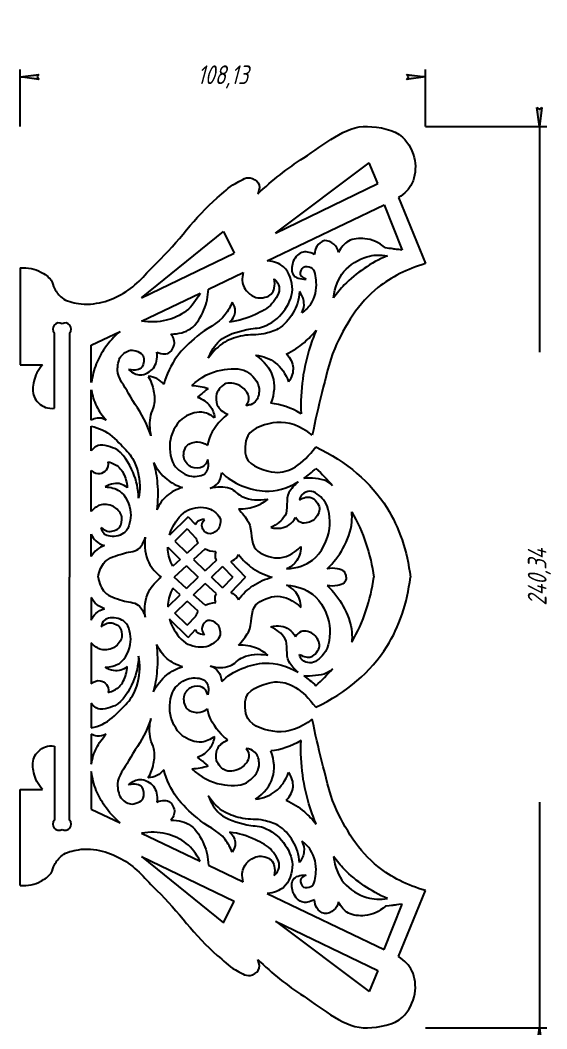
# Model space of a CAD drawing. Header units: millimetres. Extents: x -82 to 244, y -138 to 186.
# Drawn here: x 103.3 to 243.8, y -137.8 to 131.1 of the extents above; entities that cross this region are included whole.
import ezdxf

# ---------------------------------------------------------------- set-up
doc = ezdxf.new("R2010")
doc.units = ezdxf.units.MM
doc.linetypes.add('K5LT32768', pattern=[0])
doc.linetypes.add('K5LT_THIN', pattern=[0])
doc.styles.add('KDIMTEXTSTYLE', font='GOST_AU.SHX', dxfattribs={"width": 0.96, "oblique": 15, "height": 5})
doc.dimstyles.new('KDIMSTYLE (1.00)', dxfattribs={"dimtxt": 5, "dimasz": 1, "dimexe": 2, "dimexo": 0, "dimgap": 1, "dimtad": 1, "dimtxsty": 'KDIMTEXTSTYLE', "dimsah": 1, "dimcen": 0, "dimdle": 1, "dimadec": 0, "dimazin": 0, "dimtfac": 0.667, "dimtmove": 0, "dimatfit": 3, "dimfxl": 1, "dimtvp": 1, "dimtolj": 1, "dimtzin": 0, "dimarcsym": 0})

# ---------------------------------------------------------------- blocks, each defined once
blk = doc.blocks.new('KDIMARROW_01')
blk.add_hatch(color=0).paths.add_polyline_path([(0, 0), (-5, 0.66), (-4.5, 0), (-5, -0.66)])
at = {"color": 0, "linetype": 'K5LT_THIN'}
for p, q in [((-4.5, 0), (-5, 0.66)), ((-5, 0.66), (0, 0)), ((0, 0), (-5, -0.66)), ((-5, -0.66), (-4.5, 0)), ((0, 0), (-1, 0))]:
    blk.add_line(p, q, dxfattribs=at)

msp = doc.modelspace()

# ---------------------------------------------------------------- linework, layer by layer
at = {"color": 30, "linetype": 'K5LT32768', "true_color": 0xff8000}
for p, q in [((171.384, 74.341), (196.38, 93.073)), ((198.715, 87.545), (196.38, 93.073)), ((171.384, 74.341), (198.715, 87.545)), ((204.252, 83.807), (211.396, 66.201)), ((169.213, 66.951), (200.441, 81.896)), ((200.441, 81.896), (205.245, 69.817)), ((135.686, 57.093), (157.573, 74.787)), ((157.573, 74.787), (160.342, 69.006)), ((135.686, 57.093), (160.342, 69.006)), ((103.271, 65.098), (103.271, 39.215)), ((153.493, 59.428), (162.786, 63.876)), ((135.674, 50.901), (151.28, 58.369)), ((112.449, 27.659), (112.449, 47.69)), ((116.449, 47.69), (116.449, -17.373)), ((122.262, 44.482), (129.918, 48.146)), ((122.262, 34.476), (122.262, 44.482)), ((103.271, 39.215), (109.271, 39.215)), ((122.262, 24.456), (122.262, 32.528)), ((122.262, 16.271), (122.262, 22.854)), ((122.262, 0.103), (122.262, 11.034)), ((148.085, -1.273), (143.113, -6.204)), ((148.085, -1.273), (150.085, -3.379)), ((147.846, -4.532), (144.58, -7.765)), ((147.846, -4.532), (150.16, -6.974)), ((122.262, -11.897), (122.262, -5.939)), ((144.58, -7.765), (147.824, -10.962)), ((142.641, -9.415), (145.96, -12.646)), ((150.798, -8.275), (147.824, -10.962)), ((152.607, -9.853), (149.545, -12.658)), ((145.96, -12.646), (143.982, -14.433)), ((149.545, -12.658), (152.63, -15.698)), ((155.676, -12.887), (152.63, -15.698)), ((159.481, -13.275), (163.371, -17.373)), ((147.704, -14.344), (144.397, -17.373)), ((147.704, -14.344), (150.816, -17.373)), ((157.291, -14.501), (154.329, -17.373)), ((157.291, -14.501), (160.012, -17.373)), ((116.449, -82.173), (116.449, -17.373)), ((147.704, -20.402), (144.397, -17.373)), ((147.704, -20.402), (150.816, -17.373)), ((157.291, -20.244), (154.329, -17.373)), ((157.291, -20.244), (160.012, -17.373)), ((159.481, -21.47), (163.371, -17.373)), ((145.96, -22.099), (143.982, -20.312)), ((149.545, -22.088), (152.63, -19.047)), ((155.676, -21.858), (152.63, -19.047)), ((122.262, -22.849), (122.262, -28.807)), ((142.641, -25.331), (145.96, -22.099)), ((144.58, -26.98), (147.824, -23.783)), ((150.798, -26.47), (147.824, -23.783)), ((152.607, -24.893), (149.545, -22.088)), ((148.085, -33.472), (143.113, -28.541)), ((147.846, -30.214), (144.58, -26.98)), ((147.846, -30.214), (150.16, -27.771)), ((148.085, -33.472), (150.085, -31.367)), ((122.262, -34.849), (122.262, -45.78)), ((122.262, -51.016), (122.262, -57.599)), ((122.262, -59.202), (122.262, -67.273)), ((112.449, -62.404), (112.449, -82.173)), ((122.262, -69.221), (122.262, -79.227)), ((103.271, -99.581), (103.271, -73.96)), ((103.271, -73.96), (109.271, -73.96)), ((122.262, -79.227), (129.918, -82.891)), ((135.674, -85.646), (151.28, -93.115)), ((135.686, -91.839), (160.342, -103.751)), ((135.686, -91.839), (157.573, -109.532)), ((153.493, -94.174), (162.786, -98.621)), ((169.213, -101.697), (200.441, -116.642)), ((204.252, -118.552), (211.396, -100.947)), ((157.573, -109.532), (160.342, -103.751)), ((200.441, -116.642), (205.245, -104.562)), ((171.384, -109.086), (196.38, -127.818)), ((171.384, -109.086), (198.715, -122.291)), ((198.715, -122.291), (196.38, -127.818))]:
    msp.add_line(p, q, dxfattribs=at)
for centre, start, end in [((113.571, 48.812), 56.4451, 225), ((115.326, 48.812), 315, 123.5549), ((113.571, -83.295), 135, 303.5549), ((115.326, -83.295), 236.4451, 45)]:
    msp.add_arc(centre, 1.587, start, end, dxfattribs=at)
for points, knots in [([(166.707, 84.839), (170.529, 88.425), (174.603, 91.609), (178.929, 94.391), (184.222, 97.795), (190.022, 103.06), (195.943, 102.799), (199.008, 102.664), (203.147, 102.02), (205.34, 99.93), (206.91, 98.434), (208.255, 95.908), (208.604, 93.699), (208.911, 91.757), (208.704, 89.312), (207.813, 87.566), (207.066, 86.104), (205.879, 84.851), (204.252, 83.807)], [0, 0, 0, 0, 1, 1, 1, 2, 2, 2, 3, 3, 3, 4, 4, 4, 5, 5, 5, 6, 6, 6, 6]), ([(103.271, 65.098), (105.368, 65.215), (107.179, 64.845), (108.785, 63.977), (109.785, 63.437), (110.875, 62.717), (111.515, 61.781), (111.953, 61.141), (112.056, 60.26), (112.449, 59.572), (112.971, 58.659), (113.645, 57.726), (114.449, 57.093), (115.612, 56.178), (117.313, 55.822), (118.798, 55.564), (120.86, 55.205), (123.142, 55.455), (125.187, 55.942), (127.168, 56.413), (129.115, 57.363), (130.889, 58.369), (134.313, 60.312), (136.873, 63.647), (139.746, 66.407), (145.438, 71.873), (149.877, 78.65), (155.888, 83.751), (157.449, 85.075), (158.907, 86.637), (160.697, 87.586), (161.925, 88.238), (163.4, 89.343), (164.647, 89.075), (165.397, 88.913), (166.45, 88.387), (166.822, 87.758), (167.25, 87.036), (167.211, 86.063), (166.707, 84.839)], [0, 0, 0, 0, 1, 1, 1, 2, 2, 2, 3, 3, 3, 4, 4, 4, 5, 5, 5, 6, 6, 6, 7, 7, 7, 8, 8, 8, 9, 9, 9, 10, 10, 10, 11, 11, 11, 12, 12, 12, 13, 13, 13, 13]), ([(200.793, 70.399), (199.021, 71.82), (197.179, 72.691), (195.241, 72.86), (193.829, 72.984), (192.066, 72.886), (190.866, 72.195), (189.788, 71.574), (188.918, 70.575), (188.257, 69.197)], [0, 0, 0, 0, 1, 1, 1, 2, 2, 2, 3, 3, 3, 3]), ([(188.257, 69.197), (188.012, 70.126), (187.592, 70.851), (186.998, 71.372), (186.359, 71.932), (185.257, 72.463), (184.479, 72.345), (183.736, 72.233), (182.855, 71.483), (182.418, 70.8), (182.037, 70.203), (181.846, 69.478), (181.846, 68.624)], [0, 0, 0, 0, 1, 1, 1, 2, 2, 2, 3, 3, 3, 4, 4, 4, 4]), ([(181.846, 68.624), (180.515, 69.335), (179.37, 69.526), (178.411, 69.197), (177.406, 68.852), (176.352, 67.523), (176.007, 66.449), (175.699, 65.488), (175.652, 63.913), (176.179, 63.186), (176.751, 62.398), (177.877, 62.035), (179.556, 62.099)], [0, 0, 0, 0, 1, 1, 1, 2, 2, 2, 3, 3, 3, 4, 4, 4, 4]), ([(186.923, 57.083), (187.238, 59.92), (188.16, 62.259), (189.688, 64.102), (191.164, 65.883), (193.552, 67.417), (195.813, 68.052), (197.516, 68.53), (199.344, 68.622), (201.296, 68.326)], [0, 0, 0, 0, 1, 1, 1, 2, 2, 2, 3, 3, 3, 3]), ([(201.296, 68.326), (196.789, 66.373), (192.949, 63.774), (189.777, 60.529), (188.753, 59.482), (187.803, 58.322), (186.923, 57.083)], [0, 0, 0, 0, 1, 1, 1, 2, 2, 2, 2]), ([(153.487, 40.963), (154.195, 42.873), (155.196, 44.432), (156.492, 45.638), (158.322, 47.342), (161.223, 47.996), (163.743, 48.643), (165.188, 49.014), (166.811, 48.895), (168.179, 49.407), (170.221, 50.17), (172.272, 51.694), (173.57, 53.414), (174.79, 55.03), (175.886, 57.321), (175.907, 59.281), (175.929, 61.296), (175.078, 64.059), (173.57, 65.339), (172.491, 66.255), (171.038, 66.792), (169.213, 66.951)], [0, 0, 0, 0, 1, 1, 1, 2, 2, 2, 3, 3, 3, 4, 4, 4, 5, 5, 5, 6, 6, 6, 7, 7, 7, 7]), ([(179.556, 62.099), (178.742, 62.427), (178.264, 62.841), (178.122, 63.339), (177.968, 63.882), (178.389, 64.972), (178.858, 65.271), (179.318, 65.565), (180.36, 65.394), (180.883, 65.156), (181.933, 64.677), (182.057, 62.597), (182.189, 61.297), (182.386, 59.362), (181.842, 57.031), (180.758, 55.401), (180.172, 54.521), (179.409, 53.739), (178.468, 53.054)], [0, 0, 0, 0, 1, 1, 1, 2, 2, 2, 3, 3, 3, 4, 4, 4, 5, 5, 5, 6, 6, 6, 6]), ([(211.396, 66.201), (206.565, 64.788), (202.35, 62.66), (198.751, 59.817), (193.688, 55.819), (189.822, 49.589), (187.213, 43.579), (185.601, 39.866), (184.816, 35.728), (183.795, 31.757), (182.836, 28.033), (181.982, 24.282), (181.231, 20.504)], [0, 0, 0, 0, 1, 1, 1, 2, 2, 2, 3, 3, 3, 4, 4, 4, 4]), ([(171.089, 62.191), (171.775, 61.493), (172.204, 60.778), (172.377, 60.044), (172.713, 58.617), (171.451, 56.766), (170.469, 55.56), (169.4, 54.248), (167.604, 53.42), (166.033, 52.65), (163.912, 51.611), (161.622, 50.937), (159.164, 50.627)], [0, 0, 0, 0, 1, 1, 1, 2, 2, 2, 3, 3, 3, 4, 4, 4, 4]), ([(162.786, 63.876), (162.403, 62.288), (162.484, 60.947), (163.027, 59.853), (163.643, 58.615), (165.301, 57.284), (166.653, 57.087), (167.751, 56.927), (169.477, 57.307), (170.23, 58.041), (171.092, 58.88), (171.379, 60.263), (171.089, 62.191)], [0, 0, 0, 0, 1, 1, 1, 2, 2, 2, 3, 3, 3, 4, 4, 4, 4]), ([(143.509, 47.435), (145.589, 47.44), (147.338, 47.917), (148.756, 48.866), (150.356, 49.936), (151.503, 52.035), (152.294, 53.875), (153.027, 55.579), (153.427, 57.431), (153.493, 59.428)], [0, 0, 0, 0, 1, 1, 1, 2, 2, 2, 3, 3, 3, 3]), ([(151.28, 58.369), (150.346, 56.428), (149.121, 54.85), (147.604, 53.636), (146.091, 52.426), (144.09, 51.563), (142.197, 51.092), (140.131, 50.578), (137.956, 50.514), (135.674, 50.901)], [0, 0, 0, 0, 1, 1, 1, 2, 2, 2, 3, 3, 3, 3]), ([(177.815, 58.756), (177.637, 56.592), (177.049, 54.668), (176.05, 52.984), (175.101, 51.384), (173.695, 49.777), (172.091, 48.834), (170.96, 48.17), (169.576, 47.81), (168.275, 47.498), (166.47, 47.067), (164.503, 47.381), (162.694, 46.974), (161.062, 46.606), (159.34, 46.14), (157.923, 45.304), (156.183, 44.278), (154.704, 42.831), (153.487, 40.963)], [0, 0, 0, 0, 1, 1, 1, 2, 2, 2, 3, 3, 3, 4, 4, 4, 5, 5, 5, 6, 6, 6, 6]), ([(178.468, 53.054), (178.904, 54.011), (179.084, 54.941), (179.008, 55.846), (178.923, 56.847), (178.526, 57.817), (177.815, 58.756)], [0, 0, 0, 0, 1, 1, 1, 2, 2, 2, 2]), ([(159.879, 55.942), (159.356, 54.732), (158.723, 53.619), (157.979, 52.603), (156.146, 50.096), (152.811, 48.94), (150.466, 46.839), (148.558, 45.129), (146.516, 43.422), (145.059, 41.353), (143.522, 39.169), (142.369, 36.718), (141.601, 33.999)], [0, 0, 0, 0, 1, 1, 1, 2, 2, 2, 3, 3, 3, 4, 4, 4, 4]), ([(159.164, 50.627), (160.175, 51.584), (160.684, 52.577), (160.69, 53.604), (160.695, 54.364), (160.424, 55.143), (159.879, 55.942)], [0, 0, 0, 0, 1, 1, 1, 2, 2, 2, 2]), ([(174.3, 42.109), (176.06, 42.952), (177.664, 43.986), (179.11, 45.21), (180.267, 46.188), (181.323, 47.288), (182.279, 48.51)], [0, 0, 0, 0, 1, 1, 1, 2, 2, 2, 2]), ([(182.279, 48.51), (181.673, 47.055), (181.135, 45.59), (180.661, 44.149), (178.808, 38.514), (178.001, 32.532), (178.239, 26.202)], [0, 0, 0, 0, 1, 1, 1, 2, 2, 2, 2]), ([(129.918, 48.146), (128.346, 46.805), (126.993, 45.309), (125.859, 43.658), (124.969, 42.363), (124.182, 40.942), (123.593, 39.484), (122.951, 37.894), (122.507, 36.224), (122.262, 34.476)], [0, 0, 0, 0, 1, 1, 1, 2, 2, 2, 3, 3, 3, 3]), ([(139.772, 42.585), (141.264, 42.006), (142.417, 42.02), (143.231, 42.625), (143.756, 43.015), (144.253, 43.865), (144.384, 44.533), (144.561, 45.441), (144.27, 46.408), (143.509, 47.435)], [0, 0, 0, 0, 1, 1, 1, 2, 2, 2, 3, 3, 3, 3]), ([(138.182, 20.284), (137.775, 21.504), (137.311, 22.697), (136.791, 23.862), (135.576, 26.583), (133.606, 28.93), (132.22, 31.574), (131.158, 33.598), (129.281, 35.606), (129.278, 37.775), (129.276, 38.964), (129.443, 40.507), (130.152, 41.432), (130.727, 42.181), (131.813, 42.979), (132.697, 43.102), (133.782, 43.253), (135.686, 42.505), (136.115, 41.591), (136.455, 40.868), (136.29, 39.273), (135.797, 38.65), (135.191, 37.883), (133.998, 37.658), (132.22, 37.974)], [0, 0, 0, 0, 1, 1, 1, 2, 2, 2, 3, 3, 3, 4, 4, 4, 5, 5, 5, 6, 6, 6, 7, 7, 7, 8, 8, 8, 8]), ([(132.22, 37.974), (133.265, 37.031), (134.298, 36.554), (135.32, 36.543), (136.502, 36.53), (138.07, 37.44), (138.818, 38.371), (139.637, 39.391), (139.955, 40.795), (139.772, 42.585)], [0, 0, 0, 0, 1, 1, 1, 2, 2, 2, 3, 3, 3, 3]), ([(166.085, 41.844), (168.165, 41.57), (169.921, 40.886), (171.352, 39.79), (172.925, 38.586), (174.107, 36.885), (174.897, 34.688)], [0, 0, 0, 0, 1, 1, 1, 2, 2, 2, 2]), ([(166.085, 41.844), (168.461, 40.192), (169.983, 38.275), (170.651, 36.09), (171.299, 33.97), (171.141, 31.599), (170.178, 28.976)], [0, 0, 0, 0, 1, 1, 1, 2, 2, 2, 2]), ([(174.3, 42.109), (175.391, 40.957), (175.987, 39.764), (176.089, 38.531), (176.192, 37.291), (175.794, 36.01), (174.897, 34.688)], [0, 0, 0, 0, 1, 1, 1, 2, 2, 2, 2]), ([(109.271, 39.215), (108.044, 37.856), (107.261, 36.389), (106.923, 34.814), (106.647, 33.531), (106.484, 31.895), (106.98, 30.75), (107.489, 29.575), (108.767, 28.322), (110.014, 27.888), (110.745, 27.633), (111.556, 27.556), (112.449, 27.659)], [0, 0, 0, 0, 1, 1, 1, 2, 2, 2, 3, 3, 3, 4, 4, 4, 4]), ([(149.052, 33.705), (151.489, 35.971), (154.117, 37.351), (156.936, 37.846), (159.069, 38.22), (161.909, 38.488), (163.661, 37.449), (165.133, 36.576), (166.906, 34.627), (167.04, 32.91), (167.117, 31.918), (166.92, 30.539), (166.278, 29.73), (165.913, 29.269), (165.421, 28.89), (164.804, 28.591)], [0, 0, 0, 0, 1, 1, 1, 2, 2, 2, 3, 3, 3, 4, 4, 4, 5, 5, 5, 5]), ([(141.601, 33.999), (141.074, 34.674), (140.464, 35.191), (139.772, 35.549), (139.085, 35.905), (138.317, 36.103), (137.467, 36.145)], [0, 0, 0, 0, 1, 1, 1, 2, 2, 2, 2]), ([(137.467, 36.145), (138.173, 34.917), (138.65, 33.645), (138.898, 32.329), (139.138, 31.058), (139.22, 29.663), (138.977, 28.394), (138.806, 27.498), (138.259, 26.662), (138.063, 25.77), (137.677, 24.009), (137.717, 22.18), (138.182, 20.284)], [0, 0, 0, 0, 1, 1, 1, 2, 2, 2, 3, 3, 3, 4, 4, 4, 4]), ([(122.262, 32.528), (122.518, 30.998), (122.973, 29.567), (123.628, 28.234), (124.298, 26.872), (125.175, 25.613), (126.261, 24.456)], [0, 0, 0, 0, 1, 1, 1, 2, 2, 2, 2]), ([(149.052, 33.705), (149.829, 33.695), (150.593, 33.617), (151.345, 33.473), (152.043, 33.34), (152.73, 33.149), (153.406, 32.901)], [0, 0, 0, 0, 1, 1, 1, 2, 2, 2, 2]), ([(163.609, 28.284), (164.117, 29.09), (164.347, 29.853), (164.297, 30.573), (164.226, 31.6), (163.23, 32.771), (162.38, 33.391), (161.313, 34.169), (159.348, 34.652), (158.182, 34.215), (157.179, 33.84), (156.023, 32.59), (155.689, 31.512), (155.414, 30.623), (155.502, 29.337), (155.881, 28.484), (156.348, 27.432), (157.293, 26.619), (158.716, 26.044)], [0, 0, 0, 0, 1, 1, 1, 2, 2, 2, 3, 3, 3, 4, 4, 4, 5, 5, 5, 6, 6, 6, 6]), ([(150.573, 30.616), (152.044, 30.091), (153.17, 29.296), (153.952, 28.231), (154.59, 27.362), (154.999, 26.313), (155.177, 25.084)], [0, 0, 0, 0, 1, 1, 1, 2, 2, 2, 2]), ([(126.261, 24.456), (125.422, 24.941), (124.602, 25.132), (123.8, 25.029), (123.279, 24.962), (122.767, 24.771), (122.262, 24.456)], [0, 0, 0, 0, 1, 1, 1, 2, 2, 2, 2]), ([(155.177, 25.084), (154.04, 25.964), (152.887, 26.472), (151.718, 26.608), (150.019, 26.805), (147.864, 25.882), (146.518, 24.843), (144.765, 23.491), (143.474, 20.719), (143.227, 18.499), (142.996, 16.428), (143.434, 13.577), (144.753, 12.011), (145.718, 10.865), (147.448, 9.701), (148.951, 9.531), (150.156, 9.394), (152.037, 9.588), (152.767, 10.389), (153.453, 11.142), (153.66, 12.351), (153.387, 14.015)], [0, 0, 0, 0, 1, 1, 1, 2, 2, 2, 3, 3, 3, 4, 4, 4, 5, 5, 5, 6, 6, 6, 7, 7, 7, 7]), ([(158.716, 26.044), (158.041, 25.581), (157.43, 25.069), (156.909, 24.512), (155.291, 22.78), (153.427, 20.04), (153.29, 17.756)], [0, 0, 0, 0, 1, 1, 1, 2, 2, 2, 2]), ([(122.262, 22.854), (123.288, 22.63), (124.258, 22.306), (125.174, 21.88), (127.094, 20.989), (128.704, 19.386), (130.211, 17.873), (131.315, 16.766), (132.467, 15.591), (133.245, 14.267), (134.488, 12.153), (135.171, 9.47), (135.191, 6.997), (135.2, 5.9), (135.086, 4.794), (134.848, 3.677)], [0, 0, 0, 0, 1, 1, 1, 2, 2, 2, 3, 3, 3, 4, 4, 4, 5, 5, 5, 5]), ([(181.231, 20.504), (178.008, 22.98), (174.847, 24.096), (171.747, 23.853), (169.12, 23.647), (165.145, 22.47), (163.998, 20.308), (163.209, 18.821), (163.024, 15.974), (163.668, 14.456), (164.604, 12.25), (168.771, 10.759), (171.252, 10.581), (174.984, 10.314), (178.611, 12.567), (182.133, 17.341)], [0, 0, 0, 0, 1, 1, 1, 2, 2, 2, 3, 3, 3, 4, 4, 4, 5, 5, 5, 5]), ([(134.848, 3.677), (134.804, 6.147), (134.327, 8.418), (133.417, 10.489), (132.36, 12.895), (130.774, 15.892), (128.494, 16.9), (127.08, 17.525), (124.836, 18.283), (123.514, 17.473), (123.056, 17.192), (122.639, 16.791), (122.262, 16.271)], [0, 0, 0, 0, 1, 1, 1, 2, 2, 2, 3, 3, 3, 4, 4, 4, 4]), ([(153.387, 14.015), (153.065, 13.06), (152.588, 12.397), (151.957, 12.026), (151.202, 11.582), (149.847, 11.6), (149.031, 11.943), (148.191, 12.296), (147.286, 13.325), (147.015, 14.179), (146.696, 15.187), (147.026, 16.903), (147.733, 17.657), (148.347, 18.312), (149.665, 18.72), (150.632, 18.706), (151.517, 18.694), (152.403, 18.377), (153.29, 17.756)], [0, 0, 0, 0, 1, 1, 1, 2, 2, 2, 3, 3, 3, 4, 4, 4, 5, 5, 5, 6, 6, 6, 6]), ([(182.133, 17.341), (190.503, 13.332), (196.827, 7.935), (201.105, 1.151), (204.461, -4.17), (206.558, -10.344), (207.396, -17.373)], [0, 0, 0, 0, 1, 1, 1, 2, 2, 2, 2]), ([(122.262, 11.034), (123.069, 10.403), (123.842, 10.138), (124.581, 10.239), (125.19, 10.323), (125.965, 10.745), (126.337, 11.233), (126.738, 11.758), (126.893, 12.465), (126.801, 13.353)], [0, 0, 0, 0, 1, 1, 1, 2, 2, 2, 3, 3, 3, 3]), ([(126.801, 13.353), (127.964, 13.064), (128.924, 12.568), (129.683, 11.863), (130.56, 11.048), (131.149, 9.765), (131.505, 8.583), (131.709, 7.905), (131.831, 7.199), (131.869, 6.463)], [0, 0, 0, 0, 1, 1, 1, 2, 2, 2, 3, 3, 3, 3]), ([(138.873, 13.195), (139.373, 11.348), (139.707, 9.487), (139.875, 7.614), (140.082, 5.297), (140.034, 2.959), (139.732, 0.602)], [0, 0, 0, 0, 1, 1, 1, 2, 2, 2, 2]), ([(138.873, 13.195), (139.771, 11.365), (140.948, 9.871), (142.403, 8.711), (143.611, 7.749), (145.01, 7.017), (146.601, 6.517)], [0, 0, 0, 0, 1, 1, 1, 2, 2, 2, 2]), ([(153.968, 6.311), (154.841, 6.629), (155.532, 7.099), (156.041, 7.72), (156.631, 8.442), (156.976, 9.368), (157.074, 10.499)], [0, 0, 0, 0, 1, 1, 1, 2, 2, 2, 2]), ([(157.074, 10.499), (159.793, 7.609), (164.776, 5.672), (168.614, 5.553), (171.574, 5.462), (174.528, 6.279), (177.476, 8.007)], [0, 0, 0, 0, 1, 1, 1, 2, 2, 2, 2]), ([(186.592, 7.093), (186.134, 7.534), (185.633, 7.895), (185.089, 8.174), (184.197, 8.632), (183.09, 8.765), (182.069, 8.893), (181.042, 9.022), (180, 9.039), (178.944, 8.942)], [0, 0, 0, 0, 1, 1, 1, 2, 2, 2, 3, 3, 3, 3]), ([(125.94, 6.662), (127.458, 6.624), (128.726, 6.277), (129.745, 5.62), (131.426, 4.537), (132.623, 1.859), (132.75, -0.152), (132.858, -1.84), (132.447, -4.371), (131.224, -5.399), (130.315, -6.163), (128.58, -6.746), (127.312, -6.496), (126.765, -6.388), (126.086, -6.202), (125.69, -5.828), (125.277, -5.437), (125.022, -4.881), (124.927, -4.159)], [0, 0, 0, 0, 1, 1, 1, 2, 2, 2, 3, 3, 3, 4, 4, 4, 5, 5, 5, 6, 6, 6, 6]), ([(131.869, 6.463), (131.329, 6.918), (130.766, 7.239), (130.18, 7.424), (128.88, 7.834), (127.467, 7.58), (125.94, 6.662)], [0, 0, 0, 0, 1, 1, 1, 2, 2, 2, 2]), ([(146.601, 6.517), (144.985, 6.054), (143.602, 5.322), (142.451, 4.322), (141.321, 3.341), (140.414, 2.101), (139.732, 0.602)], [0, 0, 0, 0, 1, 1, 1, 2, 2, 2, 2]), ([(153.968, 6.311), (155.86, 6.855), (157.6, 6.859), (159.188, 6.322), (160.45, 5.895), (161.433, 4.536), (162.686, 4.016), (164.679, 3.189), (166.892, 2.99), (169.324, 3.42)], [0, 0, 0, 0, 1, 1, 1, 2, 2, 2, 3, 3, 3, 3]), ([(177.476, 8.007), (176.411, 7.165), (175.579, 6.213), (174.978, 5.15), (173.982, 3.388), (174.974, 0.602), (173.905, -1.051), (173.075, -2.334), (171.816, -3.368), (170.128, -4.152)], [0, 0, 0, 0, 1, 1, 1, 2, 2, 2, 3, 3, 3, 3]), ([(174.382, -15.203), (177.189, -14.997), (179.495, -14.202), (181.299, -12.818), (183.645, -11.018), (185.464, -7.398), (185.791, -4.43), (186.058, -2.001), (185.837, 1.404), (184.24, 3.202), (183.354, 4.201), (181.88, 5.603), (180.583, 5.508), (179.915, 5.459), (178.988, 5.182), (178.516, 4.673), (178.181, 4.312), (177.956, 3.835), (177.84, 3.242)], [0, 0, 0, 0, 1, 1, 1, 2, 2, 2, 3, 3, 3, 4, 4, 4, 5, 5, 5, 6, 6, 6, 6]), ([(169.324, 3.42), (168.4, 2.627), (167.41, 2.011), (166.352, 1.573), (164.867, 0.957), (163.25, 0.692), (161.502, 0.778)], [0, 0, 0, 0, 1, 1, 1, 2, 2, 2, 2]), ([(177.84, 3.242), (179.011, 3.917), (180.018, 4.129), (180.862, 3.878), (181.858, 3.582), (183.064, 2.08), (183.167, 1.056), (183.262, 0.107), (182.513, -1.352), (181.736, -2.005), (180.909, -2.7), (179.23, -3.251), (178.238, -2.84), (177.679, -2.608), (177.175, -2.158), (176.727, -1.488)], [0, 0, 0, 0, 1, 1, 1, 2, 2, 2, 3, 3, 3, 4, 4, 4, 5, 5, 5, 5]), ([(124.927, -4.159), (125.595, -4.769), (126.276, -5.112), (126.971, -5.188), (127.876, -5.287), (129.191, -4.797), (129.755, -4.13), (130.295, -3.491), (130.529, -2.201), (130.376, -1.346), (130.206, -0.397), (129.344, 0.674), (128.536, 1.23), (127.595, 1.877), (126.024, 2.204), (124.924, 1.943), (123.957, 1.715), (123.069, 1.101), (122.262, 0.103)], [0, 0, 0, 0, 1, 1, 1, 2, 2, 2, 3, 3, 3, 4, 4, 4, 5, 5, 5, 6, 6, 6, 6]), ([(143.113, -6.204), (143.342, -5.408), (143.646, -4.643), (144.007, -3.959), (144.904, -2.253), (146.371, -0.335), (148.054, 0.461), (149.6, 1.193), (151.976, 1.564), (153.539, 0.941), (154.769, 0.45), (156.541, -0.77), (156.734, -1.988), (156.867, -2.831), (156.512, -4.233), (155.882, -4.864), (155.312, -5.434), (154.04, -5.998), (153.326, -5.769), (152.719, -5.575), (151.927, -4.695), (151.804, -4.038), (151.691, -3.429), (151.906, -2.751), (152.451, -2.004)], [0, 0, 0, 0, 1, 1, 1, 2, 2, 2, 3, 3, 3, 4, 4, 4, 5, 5, 5, 6, 6, 6, 7, 7, 7, 8, 8, 8, 8]), ([(161.502, 0.778), (162.572, -0.284), (163.46, -1.437), (164.166, -2.681), (165.387, -4.833), (164.603, -8.347), (166.193, -9.955), (167.485, -11.262), (170.006, -12.263), (171.878, -12.261), (174.015, -12.259), (176.122, -11.252), (178.198, -9.24)], [0, 0, 0, 0, 1, 1, 1, 2, 2, 2, 3, 3, 3, 4, 4, 4, 4]), ([(185.161, -15.155), (186.909, -13.521), (188.326, -11.709), (189.414, -9.719), (190.587, -7.572), (191.573, -5.105), (191.78, -2.656), (191.855, -1.78), (191.855, -0.893), (191.78, 0.007)], [0, 0, 0, 0, 1, 1, 1, 2, 2, 2, 3, 3, 3, 3]), ([(191.78, 0.007), (193.316, -2.697), (194.573, -5.496), (195.552, -8.388), (196.535, -11.288), (197.237, -14.283), (197.66, -17.373)], [0, 0, 0, 0, 1, 1, 1, 2, 2, 2, 2]), ([(152.451, -2.004), (151.657, -2.019), (151.041, -2.204), (150.602, -2.558), (150.367, -2.749), (150.2, -3.04), (150.085, -3.379)], [0, 0, 0, 0, 1, 1, 1, 2, 2, 2, 2]), ([(170.128, -4.152), (172.143, -4.588), (173.786, -4.349), (175.058, -3.436), (175.713, -2.966), (176.269, -2.317), (176.727, -1.488)], [0, 0, 0, 0, 1, 1, 1, 2, 2, 2, 2]), ([(122.262, -5.939), (122.567, -6.643), (122.973, -7.233), (123.48, -7.71), (124.103, -8.295), (124.877, -8.709), (125.804, -8.952)], [0, 0, 0, 0, 1, 1, 1, 2, 2, 2, 2]), ([(124.078, -17.373), (124.332, -15.686), (124.928, -14.335), (125.867, -13.319), (126.96, -12.136), (128.93, -11.726), (130.538, -11.132), (131.914, -10.625), (133.725, -10.781), (134.778, -9.907), (135.661, -9.174), (136.29, -8.114), (136.666, -6.727)], [0, 0, 0, 0, 1, 1, 1, 2, 2, 2, 3, 3, 3, 4, 4, 4, 4]), ([(136.666, -6.727), (136.315, -9.294), (136.635, -11.558), (137.627, -13.518), (138.362, -14.97), (139.467, -16.255), (140.94, -17.373)], [0, 0, 0, 0, 1, 1, 1, 2, 2, 2, 2]), ([(125.804, -8.952), (125.016, -9.21), (124.325, -9.586), (123.734, -10.08), (123.146, -10.569), (122.656, -11.175), (122.262, -11.897)], [0, 0, 0, 0, 1, 1, 1, 2, 2, 2, 2]), ([(143.982, -14.433), (143.239, -13.035), (142.804, -11.62), (142.675, -10.189), (142.653, -9.935), (142.641, -9.677), (142.641, -9.415)], [0, 0, 0, 0, 1, 1, 1, 2, 2, 2, 2]), ([(155.472, -10.571), (155.19, -11.456), (155.2, -12.155), (155.502, -12.666), (155.548, -12.744), (155.607, -12.817), (155.676, -12.887)], [0, 0, 0, 0, 1, 1, 1, 2, 2, 2, 2]), ([(178.198, -9.24), (178.131, -10.889), (177.668, -12.254), (176.807, -13.334), (176.197, -14.099), (175.389, -14.722), (174.382, -15.203)], [0, 0, 0, 0, 1, 1, 1, 2, 2, 2, 2]), ([(159.481, -13.275), (159.676, -13.184), (159.862, -13.082), (160.032, -12.975), (160.639, -12.593), (161.152, -12.059), (161.573, -11.372)], [0, 0, 0, 0, 1, 1, 1, 2, 2, 2, 2]), ([(161.573, -11.372), (162.68, -12.852), (163.954, -14.084), (165.395, -15.07), (166.922, -16.115), (168.638, -16.883), (170.541, -17.373)], [0, 0, 0, 0, 1, 1, 1, 2, 2, 2, 2]), ([(190.301, -17.373), (190.245, -16.727), (190.048, -16.222), (189.71, -15.858), (189.312, -15.43), (188.544, -15.294), (187.934, -15.155), (187.048, -14.954), (186.124, -14.954), (185.161, -15.155)], [0, 0, 0, 0, 1, 1, 1, 2, 2, 2, 3, 3, 3, 3]), ([(124.078, -17.373), (124.332, -19.059), (124.928, -20.41), (125.867, -21.427), (126.96, -22.609), (128.93, -23.02), (130.538, -23.613), (131.914, -24.121), (133.725, -23.964), (134.778, -24.839), (135.661, -25.572), (136.29, -26.632), (136.666, -28.019)], [0, 0, 0, 0, 1, 1, 1, 2, 2, 2, 3, 3, 3, 4, 4, 4, 4]), ([(136.666, -28.019), (136.315, -25.451), (136.635, -23.187), (137.627, -21.228), (138.362, -19.776), (139.467, -18.491), (140.94, -17.373)], [0, 0, 0, 0, 1, 1, 1, 2, 2, 2, 2]), ([(161.573, -23.373), (162.68, -21.894), (163.954, -20.661), (165.395, -19.675), (166.922, -18.63), (168.638, -17.863), (170.541, -17.373)], [0, 0, 0, 0, 1, 1, 1, 2, 2, 2, 2]), ([(182.133, -52.086), (190.503, -48.077), (196.827, -42.681), (201.105, -35.897), (204.461, -30.576), (206.558, -24.401), (207.396, -17.373)], [0, 0, 0, 0, 1, 1, 1, 2, 2, 2, 2]), ([(190.301, -17.373), (190.245, -18.018), (190.048, -18.523), (189.71, -18.888), (189.312, -19.315), (188.544, -19.452), (187.934, -19.59), (187.048, -19.792), (186.124, -19.792), (185.161, -19.59)], [0, 0, 0, 0, 1, 1, 1, 2, 2, 2, 3, 3, 3, 3]), ([(191.78, -34.752), (193.316, -32.048), (194.573, -29.25), (195.552, -26.358), (196.535, -23.457), (197.237, -20.462), (197.66, -17.373)], [0, 0, 0, 0, 1, 1, 1, 2, 2, 2, 2]), ([(143.982, -20.312), (143.239, -21.711), (142.804, -23.126), (142.675, -24.556), (142.653, -24.81), (142.641, -25.069), (142.641, -25.331)], [0, 0, 0, 0, 1, 1, 1, 2, 2, 2, 2]), ([(159.481, -21.47), (159.676, -21.562), (159.862, -21.664), (160.032, -21.771), (160.639, -22.152), (161.152, -22.687), (161.573, -23.373)], [0, 0, 0, 0, 1, 1, 1, 2, 2, 2, 2]), ([(178.198, -25.505), (178.131, -23.857), (177.668, -22.492), (176.807, -21.411), (176.197, -20.646), (175.389, -20.023), (174.382, -19.543)], [0, 0, 0, 0, 1, 1, 1, 2, 2, 2, 2]), ([(174.382, -19.543), (177.189, -19.749), (179.495, -20.544), (181.299, -21.928), (183.645, -23.728), (185.464, -27.348), (185.791, -30.315), (186.058, -32.745), (185.837, -36.149), (184.24, -37.948), (183.354, -38.946), (181.88, -40.348), (180.583, -40.253), (179.915, -40.205), (178.988, -39.927), (178.516, -39.419), (178.181, -39.058), (177.956, -38.581), (177.84, -37.988)], [0, 0, 0, 0, 1, 1, 1, 2, 2, 2, 3, 3, 3, 4, 4, 4, 5, 5, 5, 6, 6, 6, 6]), ([(185.161, -19.59), (186.909, -21.225), (188.326, -23.037), (189.414, -25.026), (190.587, -27.174), (191.573, -29.64), (191.78, -32.09), (191.855, -32.965), (191.855, -33.852), (191.78, -34.752)], [0, 0, 0, 0, 1, 1, 1, 2, 2, 2, 3, 3, 3, 3]), ([(125.804, -25.793), (125.016, -25.535), (124.325, -25.16), (123.734, -24.666), (123.146, -24.176), (122.656, -23.57), (122.262, -22.849)], [0, 0, 0, 0, 1, 1, 1, 2, 2, 2, 2]), ([(155.472, -24.175), (155.19, -23.289), (155.2, -22.591), (155.502, -22.079), (155.548, -22.002), (155.607, -21.928), (155.676, -21.858)], [0, 0, 0, 0, 1, 1, 1, 2, 2, 2, 2]), ([(161.502, -35.523), (162.572, -34.461), (163.46, -33.309), (164.166, -32.065), (165.387, -29.912), (164.603, -26.399), (166.193, -24.79), (167.485, -23.483), (170.006, -22.482), (171.878, -22.484), (174.015, -22.487), (176.122, -23.494), (178.198, -25.505)], [0, 0, 0, 0, 1, 1, 1, 2, 2, 2, 3, 3, 3, 4, 4, 4, 4]), ([(122.262, -28.807), (122.567, -28.103), (122.973, -27.512), (123.48, -27.035), (124.103, -26.451), (124.877, -26.037), (125.804, -25.793)], [0, 0, 0, 0, 1, 1, 1, 2, 2, 2, 2]), ([(124.927, -30.587), (125.595, -29.977), (126.276, -29.634), (126.971, -29.557), (127.876, -29.458), (129.191, -29.948), (129.755, -30.616), (130.295, -31.255), (130.529, -32.544), (130.376, -33.399), (130.206, -34.348), (129.344, -35.419), (128.536, -35.976), (127.595, -36.622), (126.024, -36.949), (124.924, -36.689), (123.957, -36.46), (123.069, -35.847), (122.262, -34.849)], [0, 0, 0, 0, 1, 1, 1, 2, 2, 2, 3, 3, 3, 4, 4, 4, 5, 5, 5, 6, 6, 6, 6]), ([(125.94, -41.407), (127.458, -41.369), (128.726, -41.022), (129.745, -40.366), (131.426, -39.283), (132.623, -36.604), (132.75, -34.594), (132.858, -32.905), (132.447, -30.374), (131.224, -29.346), (130.315, -28.582), (128.58, -27.999), (127.312, -28.249), (126.765, -28.357), (126.086, -28.543), (125.69, -28.917), (125.277, -29.308), (125.022, -29.865), (124.927, -30.587)], [0, 0, 0, 0, 1, 1, 1, 2, 2, 2, 3, 3, 3, 4, 4, 4, 5, 5, 5, 6, 6, 6, 6]), ([(143.113, -28.541), (143.342, -29.338), (143.646, -30.102), (144.007, -30.787), (144.904, -32.493), (146.371, -34.411), (148.054, -35.207), (149.6, -35.938), (151.976, -36.309), (153.539, -35.686), (154.769, -35.195), (156.541, -33.975), (156.734, -32.757), (156.867, -31.914), (156.512, -30.512), (155.882, -29.882), (155.312, -29.312), (154.04, -28.748), (153.326, -28.976), (152.719, -29.17), (151.927, -30.05), (151.804, -30.708), (151.691, -31.317), (151.906, -31.995), (152.451, -32.742)], [0, 0, 0, 0, 1, 1, 1, 2, 2, 2, 3, 3, 3, 4, 4, 4, 5, 5, 5, 6, 6, 6, 7, 7, 7, 8, 8, 8, 8]), ([(152.451, -32.742), (151.657, -32.726), (151.041, -32.541), (150.602, -32.187), (150.367, -31.996), (150.2, -31.706), (150.085, -31.367)], [0, 0, 0, 0, 1, 1, 1, 2, 2, 2, 2]), ([(170.128, -30.594), (172.143, -30.158), (173.786, -30.396), (175.058, -31.309), (175.713, -31.78), (176.269, -32.429), (176.727, -33.257)], [0, 0, 0, 0, 1, 1, 1, 2, 2, 2, 2]), ([(177.476, -42.752), (176.411, -41.911), (175.579, -40.959), (174.978, -39.896), (173.982, -38.133), (174.974, -35.347), (173.905, -33.694), (173.075, -32.411), (171.816, -31.378), (170.128, -30.594)], [0, 0, 0, 0, 1, 1, 1, 2, 2, 2, 3, 3, 3, 3]), ([(177.84, -37.988), (179.011, -38.662), (180.018, -38.874), (180.862, -38.624), (181.858, -38.328), (183.064, -36.825), (183.167, -35.801), (183.262, -34.852), (182.513, -33.393), (181.736, -32.74), (180.909, -32.046), (179.23, -31.495), (178.238, -31.906), (177.679, -32.137), (177.175, -32.588), (176.727, -33.257)], [0, 0, 0, 0, 1, 1, 1, 2, 2, 2, 3, 3, 3, 4, 4, 4, 5, 5, 5, 5]), ([(138.873, -47.941), (139.373, -46.093), (139.707, -44.233), (139.875, -42.359), (140.082, -40.042), (140.034, -37.705), (139.732, -35.347)], [0, 0, 0, 0, 1, 1, 1, 2, 2, 2, 2]), ([(146.601, -41.262), (144.985, -40.799), (143.602, -40.068), (142.451, -39.068), (141.321, -38.086), (140.414, -36.846), (139.732, -35.347)], [0, 0, 0, 0, 1, 1, 1, 2, 2, 2, 2]), ([(169.324, -38.165), (168.4, -37.372), (167.41, -36.756), (166.352, -36.318), (164.867, -35.703), (163.25, -35.438), (161.502, -35.523)], [0, 0, 0, 0, 1, 1, 1, 2, 2, 2, 2]), ([(122.262, -57.599), (123.288, -57.376), (124.258, -57.051), (125.174, -56.626), (127.094, -55.734), (128.704, -54.131), (130.211, -52.619), (131.315, -51.511), (132.467, -50.336), (133.245, -49.012), (134.488, -46.899), (135.171, -44.216), (135.191, -41.743), (135.2, -40.646), (135.086, -39.539), (134.848, -38.423)], [0, 0, 0, 0, 1, 1, 1, 2, 2, 2, 3, 3, 3, 4, 4, 4, 5, 5, 5, 5]), ([(134.848, -38.423), (134.804, -40.892), (134.327, -43.163), (133.417, -45.234), (132.36, -47.64), (130.774, -50.638), (128.494, -51.646), (127.08, -52.271), (124.836, -53.029), (123.514, -52.218), (123.056, -51.937), (122.639, -51.537), (122.262, -51.016)], [0, 0, 0, 0, 1, 1, 1, 2, 2, 2, 3, 3, 3, 4, 4, 4, 4]), ([(153.968, -41.057), (155.86, -41.601), (157.6, -41.604), (159.188, -41.067), (160.45, -40.641), (161.433, -39.282), (162.686, -38.762), (164.679, -37.934), (166.892, -37.736), (169.324, -38.165)], [0, 0, 0, 0, 1, 1, 1, 2, 2, 2, 3, 3, 3, 3]), ([(157.074, -45.244), (159.793, -42.354), (164.776, -40.417), (168.614, -40.299), (171.574, -40.207), (174.528, -41.025), (177.476, -42.752)], [0, 0, 0, 0, 1, 1, 1, 2, 2, 2, 2]), ([(131.869, -41.208), (131.329, -41.664), (130.766, -41.984), (130.18, -42.169), (128.88, -42.579), (127.467, -42.325), (125.94, -41.407)], [0, 0, 0, 0, 1, 1, 1, 2, 2, 2, 2]), ([(126.801, -48.099), (127.964, -47.81), (128.924, -47.313), (129.683, -46.608), (130.56, -45.793), (131.149, -44.51), (131.505, -43.328), (131.709, -42.651), (131.831, -41.944), (131.869, -41.208)], [0, 0, 0, 0, 1, 1, 1, 2, 2, 2, 3, 3, 3, 3]), ([(138.873, -47.941), (139.771, -46.111), (140.948, -44.616), (142.403, -43.456), (143.611, -42.494), (145.01, -41.763), (146.601, -41.262)], [0, 0, 0, 0, 1, 1, 1, 2, 2, 2, 2]), ([(153.968, -41.057), (154.841, -41.375), (155.532, -41.844), (156.041, -42.465), (156.631, -43.187), (156.976, -44.113), (157.074, -45.244)], [0, 0, 0, 0, 1, 1, 1, 2, 2, 2, 2]), ([(186.592, -41.838), (186.134, -42.28), (185.633, -42.64), (185.089, -42.92), (184.197, -43.377), (183.09, -43.51), (182.069, -43.639), (181.042, -43.768), (180, -43.784), (178.944, -43.687)], [0, 0, 0, 0, 1, 1, 1, 2, 2, 2, 3, 3, 3, 3]), ([(122.262, -45.78), (123.069, -45.149), (123.842, -44.884), (124.581, -44.985), (125.19, -45.068), (125.965, -45.49), (126.337, -45.979), (126.738, -46.504), (126.893, -47.21), (126.801, -48.099)], [0, 0, 0, 0, 1, 1, 1, 2, 2, 2, 3, 3, 3, 3]), ([(155.177, -59.83), (154.04, -60.71), (152.887, -61.218), (151.718, -61.353), (150.019, -61.55), (147.864, -60.627), (146.518, -59.588), (144.765, -58.237), (143.474, -55.465), (143.227, -53.244), (142.996, -51.173), (143.434, -48.323), (144.753, -46.756), (145.718, -45.611), (147.448, -44.446), (148.951, -44.276), (150.156, -44.139), (152.037, -44.333), (152.767, -45.135), (153.453, -45.888), (153.66, -47.096), (153.387, -48.76)], [0, 0, 0, 0, 1, 1, 1, 2, 2, 2, 3, 3, 3, 4, 4, 4, 5, 5, 5, 6, 6, 6, 7, 7, 7, 7]), ([(181.231, -55.249), (178.008, -57.725), (174.847, -58.841), (171.747, -58.598), (169.12, -58.392), (165.145, -57.215), (163.998, -55.054), (163.209, -53.567), (163.024, -50.719), (163.668, -49.201), (164.604, -46.996), (168.771, -45.504), (171.252, -45.327), (174.984, -45.06), (178.611, -47.313), (182.133, -52.086)], [0, 0, 0, 0, 1, 1, 1, 2, 2, 2, 3, 3, 3, 4, 4, 4, 5, 5, 5, 5]), ([(153.387, -48.76), (153.065, -47.806), (152.588, -47.143), (151.957, -46.771), (151.202, -46.327), (149.847, -46.345), (149.031, -46.688), (148.191, -47.042), (147.286, -48.07), (147.015, -48.924), (146.696, -49.932), (147.026, -51.648), (147.733, -52.403), (148.347, -53.058), (149.665, -53.465), (150.632, -53.452), (151.517, -53.439), (152.403, -53.123), (153.29, -52.501)], [0, 0, 0, 0, 1, 1, 1, 2, 2, 2, 3, 3, 3, 4, 4, 4, 5, 5, 5, 6, 6, 6, 6]), ([(158.716, -60.789), (158.041, -60.326), (157.43, -59.815), (156.909, -59.257), (155.291, -57.525), (153.427, -54.785), (153.29, -52.501)], [0, 0, 0, 0, 1, 1, 1, 2, 2, 2, 2]), ([(138.182, -55.03), (137.775, -56.25), (137.311, -57.442), (136.791, -58.607), (135.576, -61.328), (133.606, -63.675), (132.22, -66.319), (131.158, -68.343), (129.281, -70.351), (129.278, -72.521), (129.276, -73.709), (129.443, -75.252), (130.152, -76.178), (130.727, -76.927), (131.813, -77.725), (132.697, -77.847), (133.782, -77.998), (135.686, -77.251), (136.115, -76.337), (136.455, -75.613), (136.29, -74.018), (135.797, -73.395), (135.191, -72.628), (133.998, -72.403), (132.22, -72.719)], [0, 0, 0, 0, 1, 1, 1, 2, 2, 2, 3, 3, 3, 4, 4, 4, 5, 5, 5, 6, 6, 6, 7, 7, 7, 8, 8, 8, 8]), ([(137.467, -70.891), (138.173, -69.662), (138.65, -68.39), (138.898, -67.074), (139.138, -65.804), (139.22, -64.408), (138.977, -63.139), (138.806, -62.243), (138.259, -61.407), (138.063, -60.515), (137.677, -58.754), (137.717, -56.926), (138.182, -55.03)], [0, 0, 0, 0, 1, 1, 1, 2, 2, 2, 3, 3, 3, 4, 4, 4, 4]), ([(211.396, -100.947), (206.565, -99.534), (202.35, -97.406), (198.751, -94.563), (193.688, -90.564), (189.822, -84.334), (187.213, -78.324), (185.601, -74.612), (184.816, -70.473), (183.795, -66.502), (182.836, -62.778), (181.982, -59.027), (181.231, -55.249)], [0, 0, 0, 0, 1, 1, 1, 2, 2, 2, 3, 3, 3, 4, 4, 4, 4]), ([(122.262, -67.273), (122.518, -65.743), (122.973, -64.312), (123.628, -62.98), (124.298, -61.618), (125.175, -60.358), (126.261, -59.202)], [0, 0, 0, 0, 1, 1, 1, 2, 2, 2, 2]), ([(126.261, -59.202), (125.422, -59.686), (124.602, -59.877), (123.8, -59.774), (123.279, -59.707), (122.767, -59.516), (122.262, -59.202)], [0, 0, 0, 0, 1, 1, 1, 2, 2, 2, 2]), ([(150.573, -65.362), (152.044, -64.836), (153.17, -64.041), (153.952, -62.977), (154.59, -62.107), (154.999, -61.058), (155.177, -59.83)], [0, 0, 0, 0, 1, 1, 1, 2, 2, 2, 2]), ([(163.609, -63.03), (164.117, -63.836), (164.347, -64.599), (164.297, -65.318), (164.226, -66.345), (163.23, -67.517), (162.38, -68.137), (161.313, -68.915), (159.348, -69.398), (158.182, -68.961), (157.179, -68.585), (156.023, -67.335), (155.689, -66.258), (155.414, -65.368), (155.502, -64.082), (155.881, -63.229), (156.348, -62.178), (157.293, -61.364), (158.716, -60.789)], [0, 0, 0, 0, 1, 1, 1, 2, 2, 2, 3, 3, 3, 4, 4, 4, 5, 5, 5, 6, 6, 6, 6]), ([(182.279, -83.256), (181.673, -81.801), (181.135, -80.335), (180.661, -78.894), (178.808, -73.26), (178.001, -67.277), (178.239, -60.947)], [0, 0, 0, 0, 1, 1, 1, 2, 2, 2, 2]), ([(109.271, -73.96), (108.044, -72.601), (107.261, -71.134), (106.923, -69.559), (106.647, -68.276), (106.484, -66.64), (106.98, -65.495), (107.489, -64.32), (108.767, -63.068), (110.014, -62.633), (110.745, -62.378), (111.556, -62.302), (112.449, -62.404)], [0, 0, 0, 0, 1, 1, 1, 2, 2, 2, 3, 3, 3, 4, 4, 4, 4]), ([(149.052, -68.451), (151.489, -70.717), (154.117, -72.097), (156.936, -72.591), (159.069, -72.966), (161.909, -73.233), (163.661, -72.194), (165.133, -71.321), (166.906, -69.372), (167.04, -67.656), (167.117, -66.664), (166.92, -65.285), (166.278, -64.475), (165.913, -64.015), (165.421, -63.635), (164.804, -63.337)], [0, 0, 0, 0, 1, 1, 1, 2, 2, 2, 3, 3, 3, 4, 4, 4, 5, 5, 5, 5]), ([(166.085, -76.589), (168.461, -74.938), (169.983, -73.02), (170.651, -70.836), (171.299, -68.715), (171.141, -66.344), (170.178, -63.722)], [0, 0, 0, 0, 1, 1, 1, 2, 2, 2, 2]), ([(129.918, -82.891), (128.346, -81.55), (126.993, -80.055), (125.859, -78.404), (124.969, -77.108), (124.182, -75.688), (123.593, -74.23), (122.951, -72.639), (122.507, -70.97), (122.262, -69.221)], [0, 0, 0, 0, 1, 1, 1, 2, 2, 2, 3, 3, 3, 3]), ([(141.601, -68.744), (141.074, -69.42), (140.464, -69.937), (139.772, -70.294), (139.085, -70.65), (138.317, -70.849), (137.467, -70.891)], [0, 0, 0, 0, 1, 1, 1, 2, 2, 2, 2]), ([(159.879, -90.687), (159.356, -89.478), (158.723, -88.365), (157.979, -87.348), (156.146, -84.842), (152.811, -83.686), (150.466, -81.584), (148.558, -79.875), (146.516, -78.168), (145.059, -76.098), (143.522, -73.915), (142.369, -71.463), (141.601, -68.744)], [0, 0, 0, 0, 1, 1, 1, 2, 2, 2, 3, 3, 3, 4, 4, 4, 4]), ([(149.052, -68.451), (149.829, -68.44), (150.593, -68.363), (151.345, -68.219), (152.043, -68.085), (152.73, -67.895), (153.406, -67.646)], [0, 0, 0, 0, 1, 1, 1, 2, 2, 2, 2]), ([(166.085, -76.589), (168.165, -76.316), (169.921, -75.631), (171.352, -74.535), (172.925, -73.331), (174.107, -71.631), (174.897, -69.434)], [0, 0, 0, 0, 1, 1, 1, 2, 2, 2, 2]), ([(174.3, -76.854), (175.391, -75.702), (175.987, -74.509), (176.089, -73.277), (176.192, -72.036), (175.794, -70.756), (174.897, -69.434)], [0, 0, 0, 0, 1, 1, 1, 2, 2, 2, 2]), ([(132.22, -72.719), (133.265, -71.776), (134.298, -71.299), (135.32, -71.288), (136.502, -71.275), (138.07, -72.186), (138.818, -73.117), (139.637, -74.136), (139.955, -75.541), (139.772, -77.331)], [0, 0, 0, 0, 1, 1, 1, 2, 2, 2, 3, 3, 3, 3]), ([(139.772, -77.331), (141.264, -76.752), (142.417, -76.765), (143.231, -77.37), (143.756, -77.76), (144.253, -78.61), (144.384, -79.278), (144.561, -80.187), (144.27, -81.154), (143.509, -82.18)], [0, 0, 0, 0, 1, 1, 1, 2, 2, 2, 3, 3, 3, 3]), ([(177.815, -93.502), (177.637, -91.338), (177.049, -89.414), (176.05, -87.73), (175.101, -86.129), (173.695, -84.522), (172.091, -83.58), (170.96, -82.915), (169.576, -82.555), (168.275, -82.244), (166.47, -81.812), (164.503, -82.127), (162.694, -81.719), (161.062, -81.352), (159.34, -80.885), (157.923, -80.05), (156.183, -79.023), (154.704, -77.576), (153.487, -75.709)], [0, 0, 0, 0, 1, 1, 1, 2, 2, 2, 3, 3, 3, 4, 4, 4, 5, 5, 5, 6, 6, 6, 6]), ([(153.487, -75.709), (154.195, -77.619), (155.196, -79.177), (156.492, -80.383), (158.322, -82.087), (161.223, -82.742), (163.743, -83.389), (165.188, -83.76), (166.811, -83.64), (168.179, -84.152), (170.221, -84.915), (172.272, -86.44), (173.57, -88.159), (174.79, -89.776), (175.886, -92.066), (175.907, -94.026), (175.929, -96.041), (175.078, -98.805), (173.57, -100.085), (172.491, -101), (171.038, -101.538), (169.213, -101.697)], [0, 0, 0, 0, 1, 1, 1, 2, 2, 2, 3, 3, 3, 4, 4, 4, 5, 5, 5, 6, 6, 6, 7, 7, 7, 7]), ([(174.3, -76.854), (176.06, -77.697), (177.664, -78.731), (179.11, -79.955), (180.267, -80.933), (181.323, -82.034), (182.279, -83.256)], [0, 0, 0, 0, 1, 1, 1, 2, 2, 2, 2]), ([(143.509, -82.18), (145.589, -82.185), (147.338, -82.663), (148.756, -83.611), (150.356, -84.681), (151.503, -86.78), (152.294, -88.62), (153.027, -90.325), (153.427, -92.176), (153.493, -94.174)], [0, 0, 0, 0, 1, 1, 1, 2, 2, 2, 3, 3, 3, 3]), ([(151.28, -93.115), (150.346, -91.173), (149.121, -89.595), (147.604, -88.382), (146.091, -87.172), (144.09, -86.308), (142.197, -85.837), (140.131, -85.323), (137.956, -85.26), (135.674, -85.646)], [0, 0, 0, 0, 1, 1, 1, 2, 2, 2, 3, 3, 3, 3]), ([(171.089, -96.936), (171.775, -96.238), (172.204, -95.523), (172.377, -94.79), (172.713, -93.362), (171.451, -91.511), (170.469, -90.306), (169.4, -88.993), (167.604, -88.166), (166.033, -87.396), (163.912, -86.357), (161.622, -85.682), (159.164, -85.373)], [0, 0, 0, 0, 1, 1, 1, 2, 2, 2, 3, 3, 3, 4, 4, 4, 4]), ([(159.164, -85.373), (160.175, -86.33), (160.684, -87.322), (160.69, -88.35), (160.695, -89.11), (160.424, -89.889), (159.879, -90.687)], [0, 0, 0, 0, 1, 1, 1, 2, 2, 2, 2]), ([(178.468, -87.8), (178.904, -88.756), (179.084, -89.687), (179.008, -90.592), (178.923, -91.593), (178.526, -92.563), (177.815, -93.502)], [0, 0, 0, 0, 1, 1, 1, 2, 2, 2, 2]), ([(179.556, -96.844), (178.742, -97.173), (178.264, -97.586), (178.122, -98.084), (177.968, -98.627), (178.389, -99.717), (178.858, -100.017), (179.318, -100.31), (180.36, -100.14), (180.883, -99.902), (181.933, -99.423), (182.057, -97.342), (182.189, -96.043), (182.386, -94.107), (181.842, -91.776), (180.758, -90.147), (180.172, -89.266), (179.409, -88.484), (178.468, -87.8)], [0, 0, 0, 0, 1, 1, 1, 2, 2, 2, 3, 3, 3, 4, 4, 4, 5, 5, 5, 6, 6, 6, 6]), ([(103.271, -99.581), (105.368, -99.698), (107.179, -99.328), (108.785, -98.46), (109.785, -97.92), (110.875, -97.2), (111.515, -96.264), (111.953, -95.624), (112.056, -94.743), (112.449, -94.055), (112.971, -93.142), (113.645, -92.209), (114.449, -91.576), (115.612, -90.661), (117.313, -90.305), (118.798, -90.047), (120.86, -89.688), (123.142, -89.938), (125.187, -90.425), (127.168, -90.896), (129.115, -91.846), (130.889, -92.852), (134.313, -94.795), (136.873, -98.13), (139.746, -100.89), (145.438, -106.356), (149.877, -113.133), (155.888, -118.234), (157.449, -119.558), (158.907, -121.12), (160.697, -122.069), (161.925, -122.721), (163.4, -123.826), (164.647, -123.558), (165.397, -123.396), (166.45, -122.87), (166.822, -122.241), (167.25, -121.519), (167.211, -120.546), (166.707, -119.322)], [0, 0, 0, 0, 1, 1, 1, 2, 2, 2, 3, 3, 3, 4, 4, 4, 5, 5, 5, 6, 6, 6, 7, 7, 7, 8, 8, 8, 9, 9, 9, 10, 10, 10, 11, 11, 11, 12, 12, 12, 13, 13, 13, 13]), ([(162.786, -98.621), (162.403, -97.034), (162.484, -95.693), (163.027, -94.599), (163.643, -93.361), (165.301, -92.029), (166.653, -91.832), (167.751, -91.672), (169.477, -92.053), (170.23, -92.786), (171.092, -93.625), (171.379, -95.009), (171.089, -96.936)], [0, 0, 0, 0, 1, 1, 1, 2, 2, 2, 3, 3, 3, 4, 4, 4, 4]), ([(201.296, -103.072), (196.789, -101.119), (192.949, -98.52), (189.777, -95.275), (188.753, -94.228), (187.803, -93.068), (186.923, -91.829)], [0, 0, 0, 0, 1, 1, 1, 2, 2, 2, 2]), ([(186.923, -91.829), (187.238, -94.665), (188.16, -97.005), (189.688, -98.848), (191.164, -100.628), (193.552, -102.163), (195.813, -102.797), (197.516, -103.276), (199.344, -103.367), (201.296, -103.072)], [0, 0, 0, 0, 1, 1, 1, 2, 2, 2, 3, 3, 3, 3]), ([(181.846, -103.37), (180.515, -104.08), (179.37, -104.271), (178.411, -103.942), (177.406, -103.598), (176.352, -102.269), (176.007, -101.195), (175.699, -100.234), (175.652, -98.658), (176.179, -97.932), (176.751, -97.143), (177.877, -96.781), (179.556, -96.844)], [0, 0, 0, 0, 1, 1, 1, 2, 2, 2, 3, 3, 3, 4, 4, 4, 4]), ([(188.257, -103.942), (188.012, -104.871), (187.592, -105.596), (186.998, -106.118), (186.359, -106.677), (185.257, -107.209), (184.479, -107.091), (183.736, -106.978), (182.855, -106.229), (182.418, -105.545), (182.037, -104.948), (181.846, -104.223), (181.846, -103.37)], [0, 0, 0, 0, 1, 1, 1, 2, 2, 2, 3, 3, 3, 4, 4, 4, 4]), ([(200.793, -105.144), (199.021, -106.566), (197.179, -107.436), (195.241, -107.606), (193.829, -107.729), (192.066, -107.631), (190.866, -106.94), (189.788, -106.319), (188.918, -105.32), (188.257, -103.942)], [0, 0, 0, 0, 1, 1, 1, 2, 2, 2, 3, 3, 3, 3]), ([(166.707, -119.322), (170.505, -123.026), (174.579, -126.298), (178.929, -129.136), (184.196, -132.573), (190.022, -137.805), (195.943, -137.544), (199.008, -137.409), (203.147, -136.765), (205.34, -134.676), (206.91, -133.18), (208.255, -130.654), (208.604, -128.444), (208.911, -126.502), (208.704, -124.057), (207.813, -122.311), (207.066, -120.849), (205.879, -119.596), (204.252, -118.552)], [0, 0, 0, 0, 1, 1, 1, 2, 2, 2, 3, 3, 3, 4, 4, 4, 5, 5, 5, 6, 6, 6, 6])]:
    msp.add_open_spline(points, degree=3, knots=knots, dxfattribs=at)
for points in [[(205.245, 69.817), (202.277, 70.205), (203.761, 70.011), (200.793, 70.399)], [(153.406, 32.901), (151.517, 31.378), (152.462, 32.139), (150.573, 30.616)], [(164.804, 28.591), (164.405, 28.502), (164.006, 28.399), (163.609, 28.284)], [(178.239, 26.202), (175.529, 27.8), (172.843, 28.725), (170.178, 28.976)], [(178.944, 8.942), (180.035, 9.693), (181.125, 10.57), (182.215, 11.571)], [(182.215, 11.571), (183.792, 10.133), (185.251, 8.641), (186.592, 7.093)], [(150.16, -6.974), (150.323, -7.441), (150.543, -7.892), (150.798, -8.275)], [(152.607, -9.853), (153.396, -10.25), (154.351, -10.489), (155.472, -10.571)], [(152.607, -24.893), (153.396, -24.496), (154.351, -24.256), (155.472, -24.175)], [(150.16, -27.771), (150.323, -27.304), (150.543, -26.853), (150.798, -26.47)], [(182.215, -46.316), (183.792, -44.879), (185.251, -43.386), (186.592, -41.838)], [(178.944, -43.687), (180.035, -44.439), (181.125, -45.315), (182.215, -46.316)], [(178.239, -60.947), (175.529, -62.545), (172.843, -63.47), (170.178, -63.722)], [(164.804, -63.337), (164.405, -63.247), (164.006, -63.145), (163.609, -63.03)], [(153.406, -67.646), (151.517, -66.123), (152.462, -66.885), (150.573, -65.362)], [(205.245, -104.562), (202.277, -104.95), (203.761, -104.756), (200.793, -105.144)]]:
    msp.add_open_spline(points, degree=3, dxfattribs=at)

# ---------------------------------------------------------------- dimensions: what is measured, and where the dimension line sits
at = {"color": 7}
msp.add_linear_dim(base=(211.3956, 115.97748), p1=(103.27059, 102.79892), p2=(211.3956, 102.79892), location=(157.3331, 115.97748), dimstyle='KDIMSTYLE (1.00)', override={"dimexo": 0, "dimpost": '\\H5.0;\\W0.965;\\Q15;<>', "dimblk1": 'KDIMARROW_01', "dimblk2": 'KDIMARROW_01', "dimse1": 0, "dimse2": 0, "dimclrt": 7, "dimtolj": 1}, dxfattribs=at).render()
msp.add_linear_dim(base=(241.822, -137.544), p1=(211.396, 102.799), p2=(211.396, -137.544), angle=90, location=(241.822, -17.373), dimstyle='KDIMSTYLE (1.00)', override={"dimexo": 0, "dimpost": '\\H5.0;\\W0.965;\\Q15;<>', "dimblk1": 'KDIMARROW_01', "dimblk2": 'KDIMARROW_01', "dimse1": 0, "dimse2": 0, "dimclrt": 7, "dimtolj": 1}, dxfattribs=at).render()

doc.saveas('drawing.dxf')
